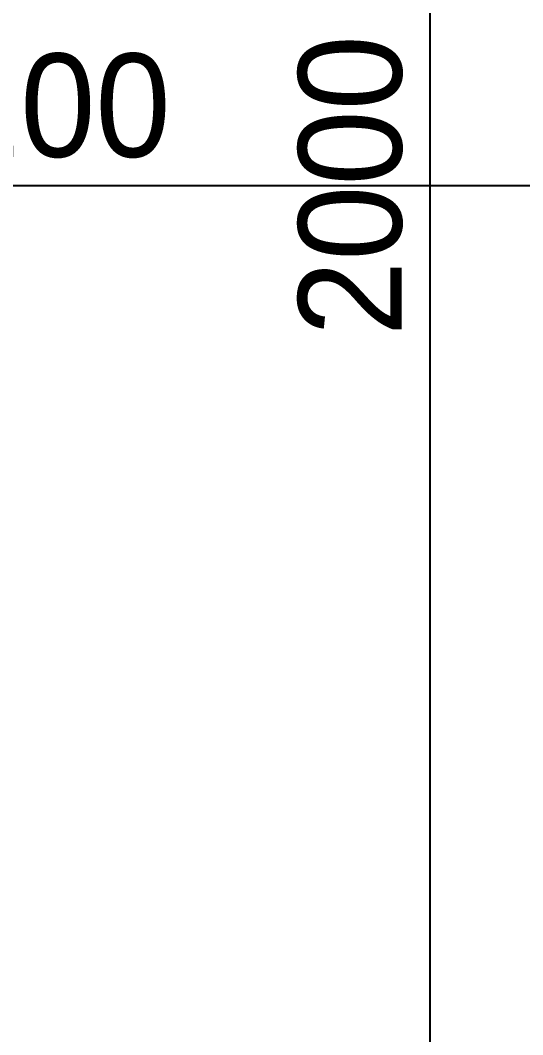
# Model space of a CAD drawing. Header units: inches. Extents: x 220271 to 272471, y 38563 to 64452.
# Drawn here: x 255878 to 256243, y 51765 to 52501 of the extents above; entities that cross this region are included whole.
import ezdxf

# ---------------------------------------------------------------- set-up
doc = ezdxf.new("R2010")
doc.units = ezdxf.units.IN
doc.header["$LTSCALE"] = 50
doc.header["$MEASUREMENT"] = 0
doc.layers.add('07-DIM WAL', color=5, linetype='Continuous')
doc.styles.add('스타일1', font='HY울릉도M.TTF')
doc.dimstyles.new('30', dxfattribs={"dimscale": 30, "dimtxt": 2.5, "dimasz": 2.5, "dimexe": 1.25, "dimexo": 2, "dimtad": 1, "dimdec": 0, "dimtxsty": '스타일1', "dimblk": 'DOTSMALL', "dimcen": 2.5, "dimclrd": 1, "dimclre": 1, "dimclrt": 7, "dimadec": 0, "dimazin": 0, "dimtfac": 1, "dimtdec": 0, "dimtix": 1, "dimtmove": 0, "dimatfit": 3, "dimldrblk": 'DOTSMALL', "dimfxl": 1.25, "dimarcsym": 0})

# ---------------------------------------------------------------- blocks, each defined once
blk = doc.blocks.new('_DOTSMALL')
at = {"color": 0, "linetype": 'ByBlock', "const_width": 0.5}
blk.add_lwpolyline([(-0.0625, 0, 1), (0.0625, 0, 1)], format="xyb", close=True, dxfattribs=at)
blk = doc.blocks.new('*D171')
at = {"layer": '07-DIM WAL', "color": 1, "lineweight": -2, "transparency": 16777216}
for p, q in [((256367.95, 53381.35), (256138.02, 53381.35)), ((256175.52, 51381.35), (256175.52, 53381.35)), ((256367.95, 51381.35), (256138.02, 51381.35))]:
    blk.add_line(p, q, dxfattribs=at)
at = {"layer": 'Defpoints', "color": 0, "transparency": 16777216}
for p in [(256175.52, 53381.35), (256427.95, 53381.35), (256427.95, 51381.35)]:
    blk.add_point(p, dxfattribs=at)
at = {"layer": '07-DIM WAL', "color": 1, "lineweight": -2, "transparency": 16777216, "xscale": 75, "yscale": 75, "zscale": 75}
for p, rotation in [((256175.52, 53381.35), 90), ((256175.52, 51381.35), 270)]:
    blk.add_blockref('_DOTSMALL', p, dxfattribs=dict(at, rotation=rotation))
at = {"layer": '07-DIM WAL', "color": 7, "transparency": 16777216, "insert": (256117.77, 52381.35), "char_height": 75, "attachment_point": 5, "rotation": 90, "style": '스타일1'}
blk.add_mtext('2000', dxfattribs=at)
blk = doc.blocks.new('*D174')
at = {"layer": '07-DIM WAL', "color": 1, "lineweight": -2, "transparency": 16777216}
for p, q in [((255277.95, 52381.35), (256477.95, 52381.35)), ((255277.95, 52321.35), (255277.95, 52343.85)), ((256477.95, 52321.35), (256477.95, 52343.85))]:
    blk.add_line(p, q, dxfattribs=at)
at = {"layer": 'Defpoints', "color": 0, "transparency": 16777216}
for p in [(255277.95, 52381.35), (256477.95, 52381.35), (256477.95, 52381.35)]:
    blk.add_point(p, dxfattribs=at)
at = {"layer": '07-DIM WAL', "color": 1, "lineweight": -2, "transparency": 16777216, "xscale": 75, "yscale": 75, "zscale": 75, "rotation": 180}
blk.add_blockref('_DOTSMALL', (255277.95, 52381.35), dxfattribs=at)
at = {"layer": '07-DIM WAL', "color": 1, "lineweight": -2, "transparency": 16777216, "xscale": 75, "yscale": 75, "zscale": 75}
blk.add_blockref('_DOTSMALL', (256477.95, 52381.35), dxfattribs=at)
at = {"layer": '07-DIM WAL', "color": 7, "transparency": 16777216, "insert": (255877.95, 52439.1), "char_height": 75, "attachment_point": 5, "style": '스타일1'}
blk.add_mtext('1200', dxfattribs=at)

msp = doc.modelspace()

# ---------------------------------------------------------------- dimensions: what is measured, and where the dimension line sits
at = {"layer": '07-DIM WAL'}
dim = msp.add_linear_dim(base=(256175.52, 53381.35), p1=(256427.95, 51381.35), p2=(256427.95, 53381.35), angle=90, dimstyle='30', dxfattribs=at)
dim.commit()
dim.dimension.update_dxf_attribs({"geometry": '*D171', "text_midpoint": (256117.77, 52381.35)})
dim = msp.add_linear_dim(base=(256477.95, 52381.35), p1=(255277.95, 52381.35), p2=(256477.95, 52381.35), dimstyle='30', dxfattribs=at)
dim.commit()
dim.dimension.update_dxf_attribs({"geometry": '*D174', "text_midpoint": (255877.95, 52439.1)})

doc.saveas('drawing.dxf')
